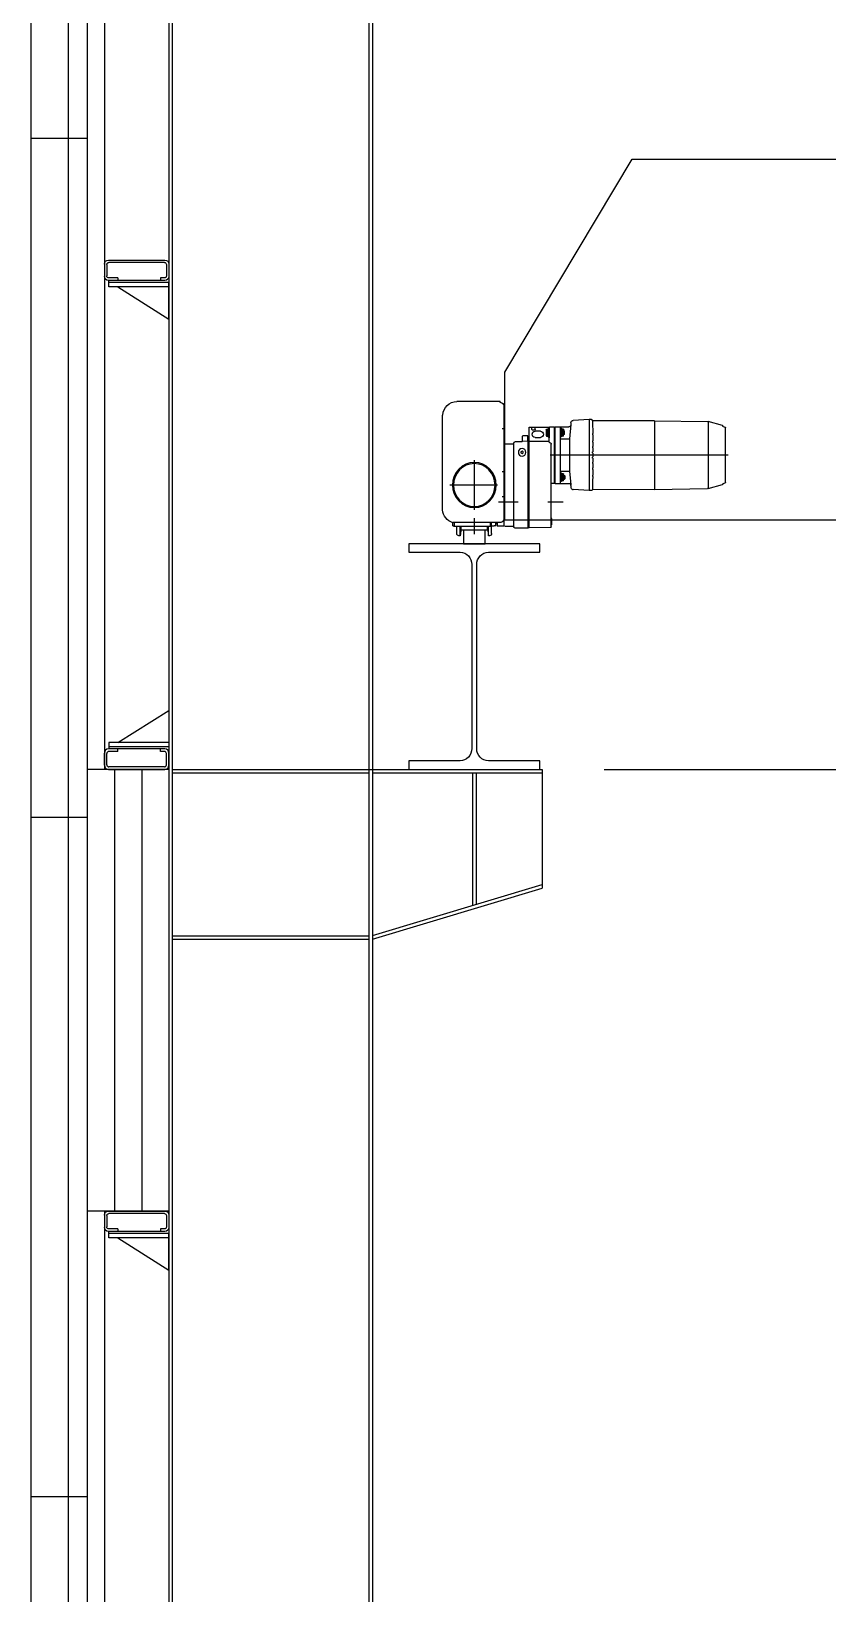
# Model space of a CAD drawing. Extents: x -266287 to 275962, y -324567 to 363765.
# Drawn here: x -140018 to -137672, y -220655 to -216053 of the extents above; entities that cross this region are included whole.
import ezdxf

# ---------------------------------------------------------------- set-up
doc = ezdxf.new("R2010")
doc.units = 0
doc.header["$LTSCALE"] = 1000
doc.layers.get('0').update_dxf_attribs({"linetype": 'CONTINUOUS'})
for name, color, linetype in [('_TCH_MASK', 7, 'CONTINUOUS'), ('AXIS', 3, 'CONTINUOUS'), ('LAYER35', 1, 'CONTINUOUS')]:
    doc.layers.add(name, color=color, linetype=linetype)

# ---------------------------------------------------------------- blocks, each defined once
blk = doc.blocks.new('fsfsfsf')
at = {"color": 240}
for p, q in [((950679, 69732.4), (928997.7, 69732.4)), ((951054.4, 69105), (950679, 69732.4)), ((951054.4, 68669.1), (951054.4, 69105)), ((951057.6, 69006.4), (951057.6, 68651.8)), ((951066.6, 69015.7), (951067.9, 69016)), ((951067.9, 69018.6), (951195.8, 69018.6)), ((951067.9, 69016), (951067.9, 69018.6)), ((950404, 68780.7), (950404, 68941.6)), ((950411.1, 68944.8), (950405.2, 68943.2)), ((950411.1, 68944.5), (950411.3, 68945.6)), ((950411.1, 68944.4), (950411.1, 68944.5)), ((950411.1, 68944.4), (950411.1, 68944.4)), ((950411.3, 68944.4), (950411.1, 68944.4)), ((950411.3, 68945.6), (950411.6, 68946.6)), ((950411.4, 68944.4), (950411.3, 68944.4)), ((950411.5, 68944.5), (950411.4, 68944.4)), ((950411.6, 68946.6), (950412.3, 68947.4)), ((950412.1, 68946.5), (950412.8, 68947.2)), ((950412.3, 68947.4), (950413.1, 68947.8)), ((950413.1, 68947.8), (950455.4, 68959.5)), ((950455.4, 68959.5), (950455.7, 68959.5)), ((950455.4, 68959.5), (950455.4, 68763.7)), ((950613.5, 68962.2), (950457, 68960.2)), ((950613.5, 68962.2), (950613.5, 68760.1)), ((950613.5, 68962.2), (950796.5, 68962.1)), ((950796.4, 68955.8), (950795.6, 68926.8)), ((950796.5, 68962.1), (950796.3, 68950.7)), ((950796.6, 68959.7), (950796.4, 68955.8)), ((950796.5, 68962.1), (950796.6, 68963)), ((950799.1, 68965.5), (950805.7, 68965.5)), ((950805.7, 68965.4), (950853, 68962.8)), ((950805.7, 68965.4), (950805.7, 68756.9)), ((950854.7, 68962.5), (950853, 68962.8)), ((950856.4, 68961.8), (950854.7, 68962.5)), ((950857.8, 68960.6), (950856.4, 68961.8)), ((950858.8, 68959.1), (950857.8, 68960.6)), ((950859.5, 68957.4), (950858.8, 68959.1)), ((950859.7, 68955.5), (950859.5, 68957.4)), ((950859.7, 68955.5), (950859.7, 68950.9)), ((950859.7, 68950.9), (950859.9, 68949.1)), ((950859.7, 68950.9), (950864.2, 68909)), ((950859.9, 68949.1), (950860.6, 68947.5)), ((950860.6, 68947.5), (950861.6, 68946.2)), ((950861.6, 68946.2), (950862.9, 68945.1)), ((950862.9, 68945.1), (950864.5, 68944.4)), ((950864.5, 68944.4), (950866.1, 68944.2)), ((950906, 68944.2), (950866.1, 68944.2)), ((950881.9, 68936.9), (950881.5, 68935.6)), ((950881.5, 68918.3), (950881.5, 68935.6)), ((950881.6, 68935.7), (950881.8, 68936.3)), ((950881.6, 68935), (950881.6, 68935.7)), ((950881.6, 68934.4), (950881.6, 68935)), ((950881.6, 68933.8), (950881.6, 68934.4)), ((950881.8, 68936.3), (950881.9, 68936.9)), ((950881.9, 68936.9), (950886.2, 68936.9)), ((950885.5, 68935.2), (950885.4, 68934.7)), ((950885.4, 68934.7), (950885.4, 68934.1)), ((950885.6, 68935.8), (950885.5, 68935.2)), ((950885.9, 68936.3), (950885.6, 68935.8)), ((950886.2, 68936.9), (950885.9, 68936.3)), ((950886.2, 68936.9), (950887.3, 68939)), ((950887.3, 68939), (950890.5, 68939)), ((950887.3, 68914.8), (950887.3, 68939)), ((950890.5, 68777.4), (950890.5, 68944.2)), ((950890.5, 68941.6), (950890.5, 68941.6)), ((950906, 68777.4), (950906, 68944.2)), ((950908.5, 68943.5), (950906, 68943.5)), ((950921.4, 68944.2), (950908.5, 68944.2)), ((950908.5, 68778.1), (950908.5, 68944.2)), ((950923.2, 68943.3), (950923, 68943.5)), ((950923, 68943.5), (950923, 68943.5)), ((950981, 68943.5), (950923, 68943.5)), ((950923.4, 68943.1), (950923.2, 68943.3)), ((950923.6, 68941), (950923.3, 68941.3)), ((950923.3, 68912.2), (950923.3, 68941.3)), ((950926.5, 68939), (950923.3, 68939)), ((950923.7, 68942.7), (950923.4, 68943.1)), ((950923.8, 68940.5), (950923.6, 68941)), ((950923.9, 68942.1), (950923.7, 68942.7)), ((950923.9, 68940.1), (950923.8, 68940.5)), ((950924, 68941.5), (950923.9, 68942.1)), ((950924, 68939.6), (950923.9, 68940.1)), ((950924, 68941.4), (950924, 68941.5)), ((950924, 68941.4), (950924, 68941.4)), ((950924, 68941.4), (950924, 68939)), ((950927.7, 68936.9), (950926.5, 68939)), ((950926.5, 68914.8), (950926.5, 68939)), ((950927.7, 68936.9), (950928, 68936.3)), ((950932, 68936.9), (950927.7, 68936.9)), ((950928, 68936.3), (950928.3, 68935.6)), ((950928.3, 68935.6), (950928.4, 68935)), ((950928.4, 68935), (950928.5, 68934.4)), ((950928.5, 68934.4), (950928.4, 68933.8)), ((950932.3, 68935.6), (950932, 68936.9)), ((950932, 68936.9), (950932.1, 68936.2)), ((950932.1, 68936.2), (950932.3, 68935.5)), ((950932.3, 68935.6), (950932.3, 68918.3)), ((950932.3, 68935.5), (950932.3, 68934.8)), ((950965.1, 68936.9), (950965.1, 68942.2)), ((950974.1, 68935.6), (950966.4, 68935.6)), ((950975.4, 68942.2), (950975.4, 68936.9)), ((950983.1, 68646.6), (950983.1, 68941.4)), ((951062.5, 68938.9), (951054.8, 68938.9)), ((951237.6, 68699.7), (951237.6, 68978.8)), ((950795.5, 68920.4), (950795.4, 68915.7)), ((950795.4, 68915.7), (950795.4, 68903.3)), ((950795.4, 68903.3), (950795.9, 68902.8)), ((950795.6, 68899), (950795.4, 68898.9)), ((950795.4, 68898.9), (950795.4, 68886.1)), ((950795.7, 68920.8), (950795.5, 68920.4)), ((950795.6, 68926.8), (950795.6, 68924.6)), ((950795.6, 68924.6), (950795.9, 68924.5)), ((950796.5, 68899.7), (950795.6, 68899)), ((950795.9, 68921), (950795.7, 68920.8)), ((950795.9, 68924.5), (950796.5, 68924.3)), ((950796.5, 68921.6), (950795.9, 68921)), ((950795.9, 68902.8), (950796.5, 68902.3)), ((950796.5, 68924.3), (950796.6, 68923.8)), ((950796.6, 68922.4), (950796.5, 68921.6)), ((950796.5, 68921.6), (950796.5, 68921.6)), ((950796.5, 68902.3), (950796.5, 68901.9)), ((950796.5, 68901.9), (950796.5, 68900.5)), ((950796.5, 68900.5), (950796.5, 68899.7)), ((950796.5, 68899.7), (950796.5, 68899.7)), ((950796.6, 68923.8), (950796.6, 68922.8)), ((950796.6, 68922.8), (950796.6, 68922.6)), ((950796.6, 68922.6), (950796.6, 68922.4)), ((950890.5, 68908.7), (950864.2, 68909)), ((950864.2, 68909), (950864.2, 68813.3)), ((950879, 68931.2), (950880, 68932.2)), ((950879, 68922.6), (950879, 68931.2)), ((950879, 68922.6), (950880, 68921.6)), ((950880, 68932.2), (950881.5, 68932.2)), ((950880, 68921.6), (950880, 68932.2)), ((950880, 68921.6), (950881.5, 68921.6)), ((950881.9, 68917), (950881.5, 68918.3)), ((950881.6, 68933.2), (950881.6, 68933.8)), ((950881.8, 68932.6), (950881.6, 68933.2)), ((950881.6, 68929.4), (950881.8, 68930.7)), ((950881.6, 68928.2), (950881.6, 68929.4)), ((950881.6, 68926.9), (950881.6, 68928.2)), ((950881.6, 68925.7), (950881.6, 68926.9)), ((950881.6, 68924.5), (950881.6, 68925.7)), ((950881.8, 68923.2), (950881.6, 68924.5)), ((950881.6, 68920.7), (950881.8, 68921.3)), ((950881.6, 68920.1), (950881.6, 68920.7)), ((950881.6, 68919.5), (950881.6, 68920.1)), ((950881.6, 68918.8), (950881.6, 68919.5)), ((950881.6, 68918.2), (950881.6, 68918.8)), ((950881.8, 68917.6), (950881.6, 68918.2)), ((950881.9, 68931.9), (950881.8, 68932.6)), ((950881.8, 68930.7), (950881.9, 68931.9)), ((950881.9, 68921.9), (950881.8, 68923.2)), ((950881.8, 68921.3), (950881.9, 68921.9)), ((950881.9, 68917), (950881.8, 68917.6)), ((950881.9, 68931.9), (950886.2, 68931.9)), ((950881.9, 68921.9), (950886.2, 68921.9)), ((950881.9, 68917), (950886.2, 68917)), ((950885.4, 68934.1), (950885.5, 68933.6)), ((950885.5, 68928.9), (950885.4, 68927.9)), ((950885.4, 68927.9), (950885.4, 68926.9)), ((950885.4, 68926.9), (950885.4, 68925.9)), ((950885.4, 68925.9), (950885.5, 68925)), ((950885.5, 68920.3), (950885.4, 68919.7)), ((950885.4, 68919.7), (950885.4, 68919.2)), ((950885.4, 68919.2), (950885.5, 68918.6)), ((950885.5, 68933.6), (950885.6, 68933.1)), ((950885.7, 68929.9), (950885.5, 68928.9)), ((950885.5, 68925), (950885.7, 68924)), ((950885.6, 68920.8), (950885.5, 68920.3)), ((950885.5, 68918.6), (950885.6, 68918.1)), ((950885.6, 68933.1), (950885.9, 68932.5)), ((950885.9, 68921.4), (950885.6, 68920.8)), ((950885.6, 68918.1), (950885.9, 68917.5)), ((950885.9, 68930.9), (950885.7, 68929.9)), ((950885.7, 68924), (950885.9, 68923)), ((950885.9, 68932.5), (950886.2, 68931.9)), ((950886.2, 68931.9), (950885.9, 68930.9)), ((950885.9, 68923), (950886.2, 68921.9)), ((950886.2, 68921.9), (950885.9, 68921.4)), ((950885.9, 68917.5), (950886.2, 68917)), ((950886.2, 68917), (950887.3, 68914.8)), ((950887.3, 68914.8), (950890.5, 68914.8)), ((950917.5, 68649.8), (950917.5, 68893)), ((950926.5, 68914.8), (950923.3, 68914.8)), ((950923.3, 68912.2), (950923.6, 68912.2)), ((950923.6, 68912.2), (950923.8, 68912.2)), ((950923.8, 68912.2), (950923.9, 68912.3)), ((950923.9, 68912.3), (950924, 68912.3)), ((950924, 68900.3), (950924, 68914.8)), ((950924, 68901.5), (950981.7, 68901.5)), ((950927.7, 68917), (950926.5, 68914.8)), ((950928, 68932.6), (950927.7, 68931.9)), ((950927.7, 68931.9), (950928, 68930.9)), ((950932, 68931.9), (950927.7, 68931.9)), ((950928, 68923), (950927.7, 68921.9)), ((950927.7, 68921.9), (950928, 68921.3)), ((950932, 68921.9), (950927.7, 68921.9)), ((950928, 68917.6), (950927.7, 68917)), ((950932, 68917), (950927.7, 68917)), ((950928.3, 68933.2), (950928, 68932.6)), ((950928, 68930.9), (950928.2, 68929.9)), ((950928.2, 68924), (950928, 68923)), ((950928, 68921.3), (950928.3, 68920.7)), ((950928.3, 68918.2), (950928, 68917.6)), ((950928.2, 68929.9), (950928.3, 68928.9)), ((950928.3, 68925), (950928.2, 68924)), ((950928.4, 68933.8), (950928.3, 68933.2)), ((950928.3, 68928.9), (950928.4, 68927.9)), ((950928.4, 68925.9), (950928.3, 68925)), ((950928.3, 68920.7), (950928.4, 68920.1)), ((950928.4, 68918.8), (950928.3, 68918.2)), ((950928.4, 68927.9), (950928.5, 68926.9)), ((950928.5, 68926.9), (950928.4, 68925.9)), ((950928.4, 68920.1), (950928.5, 68919.5)), ((950928.5, 68919.5), (950928.4, 68918.8)), ((950932.1, 68932.6), (950932, 68931.9)), ((950932, 68931.9), (950932.1, 68930.5)), ((950932.1, 68923.4), (950932, 68921.9)), ((950932, 68921.9), (950932.1, 68921.2)), ((950932.3, 68918.3), (950932, 68917)), ((950932.1, 68917.7), (950932, 68917)), ((950932.3, 68933.4), (950932.1, 68932.6)), ((950932.1, 68930.5), (950932.3, 68929.1)), ((950932.3, 68924.8), (950932.1, 68923.4)), ((950932.1, 68921.2), (950932.3, 68920.5)), ((950932.3, 68918.4), (950932.1, 68917.7)), ((950932.3, 68934.1), (950932.3, 68933.4)), ((950932.3, 68929.1), (950932.3, 68927.6)), ((950932.3, 68926.2), (950932.3, 68924.8)), ((950932.3, 68920.5), (950932.3, 68919.8)), ((950932.3, 68919.1), (950932.3, 68918.4)), ((950949.7, 68931.6), (950965.1, 68931.6)), ((950965.1, 68913), (950949.7, 68913)), ((950981.7, 68901.5), (950982.3, 68901.5)), ((950982.3, 68901.5), (950982.8, 68901.6)), ((950982.8, 68901.6), (950983, 68901.6)), ((950983, 68901.6), (950983.1, 68901.6)), ((950983.1, 68901), (950985.7, 68901)), ((950987, 68901.6), (950985.7, 68901.7)), ((950985.7, 68646.5), (950985.7, 68901.7)), ((950987, 68901.6), (950987, 68917.6)), ((950987, 68917.6), (951001.1, 68917.4)), ((950987, 68901.6), (951003.6, 68901.3)), ((951002.4, 68902.6), (951002.4, 68916)), ((951023, 68901), (951003.6, 68901.3)), ((951028, 68892.7), (951054.4, 68892.7)), ((951028.1, 68649.4), (951028.1, 68895.7)), ((950396.7, 68861.1), (950920.9, 68861.1)), ((950795.4, 68886.1), (950796.4, 68885.4)), ((950796.4, 68882.7), (950795.4, 68882.1)), ((950795.4, 68882.1), (950795.4, 68870.7)), ((950795.4, 68870.7), (950796.4, 68870.1)), ((950796.4, 68867.5), (950795.4, 68866.9)), ((950795.4, 68866.9), (950795.4, 68855.4)), ((950795.4, 68855.4), (950796.4, 68854.8)), ((950796.4, 68852.2), (950795.4, 68851.6)), ((950795.4, 68851.6), (950795.4, 68840.2)), ((950796.4, 68885.4), (950796.5, 68885)), ((950796.5, 68882.9), (950796.4, 68882.7)), ((950796.5, 68869.9), (950796.4, 68870.1)), ((950796.4, 68867.5), (950796.5, 68867.8)), ((950796.4, 68854.7), (950796.4, 68854.8)), ((950796.5, 68853.8), (950796.4, 68854.7)), ((950796.4, 68852.2), (950796.5, 68852.6)), ((950796.5, 68885), (950796.5, 68883.8)), ((950796.5, 68883.8), (950796.5, 68882.9)), ((950796.5, 68869), (950796.5, 68869.9)), ((950796.5, 68867.8), (950796.5, 68869)), ((950796.5, 68852.6), (950796.5, 68853.8)), ((951000.5, 68871), (951003.7, 68872.9)), ((951000.5, 68867.3), (951000.5, 68871)), ((951003.7, 68865.3), (951000.5, 68867.3)), ((951003.7, 68872.9), (951006.9, 68871)), ((951006.9, 68867.3), (951003.7, 68865.3)), ((951006.9, 68871), (951006.9, 68867.3)), ((951144.4, 68846.2), (951144.4, 68699.5)), ((950795.4, 68840.2), (950796.4, 68839.5)), ((950796.4, 68836.9), (950795.4, 68836.2)), ((950795.4, 68836.2), (950795.4, 68823.4)), ((950795.4, 68823.4), (950796.1, 68822.8)), ((950795.8, 68819.4), (950795.4, 68819)), ((950795.4, 68819), (950795.4, 68806.6)), ((950795.4, 68806.6), (950795.5, 68801.8)), ((950795.5, 68801.8), (950795.7, 68801.5)), ((950795.9, 68797.8), (950795.6, 68797.7)), ((950795.6, 68797.7), (950795.8, 68784.8)), ((950795.7, 68801.5), (950796.2, 68801)), ((950796.5, 68819.9), (950795.8, 68819.4)), ((950796.5, 68798), (950795.9, 68797.8)), ((950796.1, 68822.8), (950796.5, 68822.6)), ((950796.2, 68801), (950796.5, 68800.7)), ((950796.4, 68839.5), (950796.5, 68839.1)), ((950796.5, 68837), (950796.4, 68836.9)), ((950796.5, 68839.1), (950796.5, 68837.9)), ((950796.5, 68837.9), (950796.5, 68837)), ((950796.5, 68822.6), (950796.5, 68822.2)), ((950796.5, 68822.2), (950796.5, 68821)), ((950796.5, 68821), (950796.5, 68820)), ((950796.5, 68820), (950796.5, 68819.9)), ((950796.5, 68800.7), (950796.6, 68800.1)), ((950796.6, 68799.2), (950796.5, 68798.1)), ((950796.5, 68798.1), (950796.5, 68798)), ((950796.6, 68800.1), (950796.6, 68799.7)), ((950796.6, 68799.7), (950796.6, 68799.5)), ((950796.6, 68799.5), (950796.6, 68799.2)), ((950864.2, 68813.3), (950859.9, 68772.9)), ((950890.5, 68813.5), (950864.2, 68813.3)), ((950879, 68800.7), (950877.7, 68799.9)), ((950877.7, 68799.9), (950877.7, 68790.8)), ((950881.5, 68800.7), (950879, 68800.7)), ((950879, 68800.7), (950879, 68790)), ((950881.9, 68805.3), (950881.5, 68804)), ((950881.5, 68786.7), (950881.5, 68804)), ((950881.6, 68804.1), (950881.8, 68804.7)), ((950881.6, 68803.5), (950881.6, 68804.1)), ((950881.6, 68802.8), (950881.6, 68803.5)), ((950881.6, 68802.2), (950881.6, 68802.8)), ((950881.6, 68801.6), (950881.6, 68802.2)), ((950881.8, 68801), (950881.6, 68801.6)), ((950881.6, 68797.8), (950881.8, 68799.1)), ((950881.6, 68796.6), (950881.6, 68797.8)), ((950881.6, 68795.4), (950881.6, 68796.6)), ((950881.8, 68804.7), (950881.9, 68805.3)), ((950881.9, 68800.3), (950881.8, 68801)), ((950881.8, 68799.1), (950881.9, 68800.3)), ((950881.9, 68805.3), (950886.2, 68805.3)), ((950881.9, 68800.3), (950886.2, 68800.3)), ((950885.5, 68803.6), (950885.4, 68803.1)), ((950885.4, 68803.1), (950885.4, 68802.6)), ((950885.4, 68802.6), (950885.5, 68802)), ((950885.5, 68797.3), (950885.4, 68796.3)), ((950885.4, 68796.3), (950885.4, 68795.4)), ((950885.6, 68804.2), (950885.5, 68803.6)), ((950885.5, 68802), (950885.6, 68801.5)), ((950885.7, 68798.3), (950885.5, 68797.3)), ((950885.9, 68804.7), (950885.6, 68804.2)), ((950885.6, 68801.5), (950885.9, 68800.9)), ((950885.9, 68799.3), (950885.7, 68798.3)), ((950886.2, 68805.3), (950885.9, 68804.7)), ((950885.9, 68800.9), (950886.2, 68800.3)), ((950886.2, 68800.3), (950885.9, 68799.3)), ((950886.2, 68805.3), (950887.3, 68807.4)), ((950887.3, 68807.4), (950890.5, 68807.4)), ((950887.3, 68783.3), (950887.3, 68807.4)), ((951062.5, 68812.6), (951054.8, 68812.6)), ((950411.1, 68777.5), (950405.2, 68779.1)), ((950411.6, 68775.6), (950411.1, 68777.5)), ((950412.3, 68774.9), (950411.6, 68775.6)), ((950413.1, 68774.5), (950412.3, 68774.9)), ((950455.4, 68762.8), (950413.1, 68774.5)), ((950455.4, 68762.8), (950455.4, 68763.7)), ((950455.7, 68762.8), (950455.4, 68762.8)), ((950613.5, 68760.1), (950457, 68762.1)), ((950796.5, 68760.2), (950613.5, 68760.1)), ((950795.8, 68784.8), (950796.6, 68759.3)), ((950796.3, 68769.3), (950796.4, 68766.5)), ((950796.4, 68766.5), (950796.6, 68762.7)), ((950799.1, 68756.8), (950805.7, 68756.8)), ((950805.7, 68756.9), (950853, 68759.4)), ((950854.7, 68759.8), (950853, 68759.4)), ((950856.4, 68760.5), (950854.7, 68759.8)), ((950857.8, 68761.7), (950856.4, 68760.5)), ((950858.8, 68763.2), (950857.8, 68761.7)), ((950859.5, 68764.9), (950858.8, 68763.2)), ((950859.7, 68766.7), (950859.5, 68764.9)), ((950859.7, 68771.4), (950859.9, 68772.9)), ((950859.7, 68771.4), (950859.7, 68766.7)), ((950859.9, 68772.9), (950860.3, 68774.3)), ((950860.3, 68774.3), (950861.1, 68775.6)), ((950861.1, 68775.6), (950862.1, 68776.6)), ((950862.1, 68776.6), (950863.3, 68777.4)), ((950906, 68777.4), (950863.3, 68777.4)), ((950879, 68790), (950877.7, 68790.8)), ((950881.5, 68790), (950879, 68790)), ((950881.9, 68785.4), (950881.5, 68786.7)), ((950881.6, 68794.1), (950881.6, 68795.4)), ((950881.6, 68792.9), (950881.6, 68794.1)), ((950881.8, 68791.6), (950881.6, 68792.9)), ((950881.6, 68789.1), (950881.8, 68789.7)), ((950881.6, 68788.5), (950881.6, 68789.1)), ((950881.6, 68787.9), (950881.6, 68788.5)), ((950881.6, 68787.2), (950881.6, 68787.9)), ((950881.6, 68786.6), (950881.6, 68787.2)), ((950881.8, 68786), (950881.6, 68786.6)), ((950881.9, 68790.4), (950881.8, 68791.6)), ((950881.8, 68789.7), (950881.9, 68790.4)), ((950881.9, 68785.4), (950881.8, 68786)), ((950881.9, 68790.4), (950886.2, 68790.4)), ((950881.9, 68785.4), (950886.2, 68785.4)), ((950885.4, 68795.4), (950885.4, 68794.4)), ((950885.4, 68794.4), (950885.5, 68793.4)), ((950885.5, 68788.7), (950885.4, 68788.1)), ((950885.4, 68788.1), (950885.4, 68787.6)), ((950885.4, 68787.6), (950885.5, 68787.1)), ((950885.5, 68793.4), (950885.7, 68792.4)), ((950885.6, 68789.2), (950885.5, 68788.7)), ((950885.5, 68787.1), (950885.6, 68786.5)), ((950885.9, 68789.8), (950885.6, 68789.2)), ((950885.6, 68786.5), (950885.9, 68786)), ((950885.7, 68792.4), (950885.9, 68791.4)), ((950885.9, 68791.4), (950886.2, 68790.4)), ((950886.2, 68790.4), (950885.9, 68789.8)), ((950885.9, 68786), (950886.2, 68785.4)), ((950886.2, 68785.4), (950887.3, 68783.3)), ((950887.3, 68783.3), (950890.5, 68783.3)), ((950908.5, 68778.7), (950906, 68778.7)), ((950915.5, 68778.1), (950908.5, 68778.1)), ((951075.6, 68772.8), (951216.1, 68772.8)), ((950927.9, 68722.9), (950883, 68722.9)), ((951073.1, 68722.9), (951014.9, 68722.9)), ((951062.5, 68739.5), (951054.8, 68739.5)), ((928734.2, 68669.1), (951054.4, 68669.1)), ((950916.3, 68674.4), (950917.5, 68674.4)), ((950916.3, 68655.8), (950916.3, 68674.4)), ((951066.6, 68662.4), (951207.4, 68662.4)), ((951076.9, 68662.4), (951076.9, 68651.8)), ((951081.4, 68659.8), (951076.9, 68659.8)), ((951081.4, 68653.1), (951081.4, 68662.4)), ((951094.6, 68662.4), (951094.6, 68652.4)), ((951097.1, 68651.8), (951097.1, 68662.4)), ((951144.4, 68675), (951144.4, 68628.3)), ((951202.9, 68652.5), (951202.9, 68662.7)), ((951207.4, 68652.5), (951207.4, 68663.2)), ((950916.3, 68655.8), (950917.5, 68655.8)), ((950919.6, 68647.7), (950983.1, 68646.6)), ((950983.1, 68647.2), (950985.7, 68647.2)), ((951026.1, 68647.2), (950985.7, 68646.5)), ((951054.4, 68651.8), (951028.1, 68651.8)), ((951057.6, 68651.8), (951076.9, 68651.8)), ((951082, 68652.5), (951086.3, 68652.5)), ((951094.6, 68652.4), (951085.9, 68652.5)), ((951093.3, 68630), (951093.3, 68652.4)), ((951094.6, 68655), (951097.1, 68655)), ((951202.9, 68651.8), (951097.1, 68651.8)), ((951099.7, 68623.4), (951102.6, 68623.1)), ((951102.6, 68623.1), (951102.6, 68651.8)), ((951104.2, 68638.4), (951102.6, 68623.1)), ((951105.7, 68639.8), (951105.7, 68651.8)), ((951105.7, 68639.8), (951182.9, 68639.8)), ((951112.2, 68600), (951112.2, 68639.8)), ((951176.5, 68639.8), (951176.5, 68600)), ((951182.9, 68639.8), (951182.9, 68651.8)), ((951184.4, 68638.4), (951186, 68623.1)), ((951186, 68623.1), (951186, 68651.8)), ((951186, 68623.1), (951189.8, 68623.4)), ((951196.1, 68630), (951196.1, 68651.8)), ((951207.4, 68652.5), (951202.9, 68652.5)), ((951204.3, 68652), (951202.9, 68651.8)), ((951205.1, 68652.5), (951204.3, 68652)), ((950951.5, 68574.7), (950951.5, 68600)), ((950951.5, 68600), (951337.2, 68600)), ((951102.6, 68574.7), (950951.5, 68574.7)), ((951176.5, 68600), (951112.2, 68600)), ((951337.2, 68574.7), (951186.2, 68574.7)), ((951337.2, 68600), (951337.2, 68574.7)), ((951137.3, 67996.6), (951137.3, 68538.8)), ((951151.4, 68538.8), (951151.4, 67996.6)), ((950951.5, 67935.4), (950951.5, 67960.7)), ((950951.5, 67960.7), (951102.6, 67960.7)), ((951337.2, 67935.4), (950951.5, 67935.4)), ((951186.2, 67960.7), (951337.2, 67960.7)), ((951337.2, 67960.7), (951337.2, 67935.4))]:
    blk.add_line(p, q, dxfattribs=at)
for centre, major_axis, start_param, end_param in [((951066.6, 69006.4), (0, 9.3), 0, 1.570796), ((951196.2, 68975.8), (0, 42.8), -1.50182, 0.010981), ((950405.6, 68941.6), (0, 1.66), 0.261799, 1.570796), ((950457, 68958.5), (0, 1.66), 0.012195, 0.964567), ((950799.1, 68962.8), (0, 2.66), 0, 1.506369), ((950921.4, 68941.6), (0, 2.66), -0.722592, 0), ((950963.8, 68942.2), (0, 1.33), 4.712389, 6.283185), ((950966.4, 68936.9), (0, 1.33), 1.570796, 3.141593), ((950974.1, 68936.9), (0, 1.33), 3.141593, 4.712389), ((950976.7, 68942.2), (0, 1.33), 0, 1.570796), ((950981, 68941.4), (0, 2.13), -1.570796, 0), ((950920.6, 68893.5), (0, 3.18), -0.010238, 1.725761), ((950920.6, 68900.1), (0, 3.44), 3.130946, 4.773566), ((950949.7, 68922.3), (0, -9.3), 3.141593, 6.283185), ((950965.1, 68922.3), (0, 9.3), 3.141593, 6.283185), ((951001.1, 68916), (0, 1.33), 4.712389, 6.265732), ((951003.7, 68902.7), (0, 1.33), 1.570849, 3.124139), ((951023, 68895.7), (0, 5.32), -1.570796, -0.017453), ((951003.7, 68869.1), (0, 11.3), 4.712389, 10.995574), ((951144.4, 68772.8, 99.9), (0, 66.5), 4.712389, 10.995574), ((951144.4, 68772.8, 99.9), (0, 63.1), 4.712389, 10.995574), ((950405.6, 68780.7), (0, 1.66), 1.570796, 2.879793), ((950457, 68763.8), (0, 1.66), 2.177026, 3.129398), ((950799.1, 68759.5), (0, 2.66), 1.635223, 3.141593), ((950915.5, 68775.9), (0, 2.13), -1.570796, 0), ((951066.6, 68671.7), (0, 9.3), 1.570796, 3.141593), ((951196.1, 68703.1), (0, 43.1), 3.418058, 4.633255), ((950919.6, 68649.8), (0, 2.13), 1.570796, 3.124139), ((951026, 68649.4), (0, 2.13), 3.159046, 4.712389), ((951082, 68653.1), (0, 0.665), 1.570796, 3.141593), ((951099.7, 68630), (0, 6.65), 1.570796, 3.141593), ((951105.7, 68638.3), (0, 1.59), 0, 1.466077), ((951182.9, 68638.3), (0, 1.59), -1.466077, 0), ((951189.7, 68630), (0, 6.65), 3.141593, 4.712389), ((951202.2, 68652.5), (0, 0.665), 3.141593, 4.712389), ((951102.6, 68538.8), (0, 35.9), -1.570796, 0), ((951186.2, 68538.8), (0, 35.9), 0, 1.570796), ((951102.6, 67996.6), (0, 35.9), 3.141593, 4.712389), ((951186.2, 67996.6), (0, 35.9), 1.570796, 3.141593)]:
    blk.add_ellipse(centre, major_axis=major_axis, ratio=0.967196, start_param=start_param, end_param=end_param, dxfattribs=at)
blk.add_point((951144.4, 68772.8), dxfattribs=at)
blk = doc.blocks.new('s erfcv')
blk.add_line((2972409.7, 3964561), (2972409.7, 3964453.4))
blk.add_line((2972409.7, 3964561), (2972409.7, 3964453.4))
at = {"color": 3, "linetype": 'ByBlock', "lineweight": -2}
blk.add_line((2972233, 3964466.1), (2972233, 3964453.4), dxfattribs=at)
at = {"color": 1, "linetype": 'ByBlock', "lineweight": -2}
for p, q in [((2972219.7, 3964399.2), (2972219.7, 3964435.2)), ((2972226.9, 3964400.4), (2972226.9, 3964434)), ((2972259.7, 3964447.2), (2972231.7, 3964447.2)), ((2972259.7, 3964440), (2972232.9, 3964440)), ((2972233, 3964453.4), (2972233, 3964447.2)), ((2972397.7, 3964447.2), (2972259.7, 3964447.2)), ((2972259.7, 3964440), (2972259.7, 3964447.2)), ((2972385.5, 3964440), (2972385.5, 3964447.2)), ((2972396.5, 3964440), (2972385.5, 3964440)), ((2972402.5, 3964400.4), (2972402.5, 3964434)), ((2972409.7, 3964399.2), (2972409.7, 3964435.2)), ((2972231.7, 3964387.2), (2972397.7, 3964387.2)), ((2972396.5, 3964394.4), (2972232.9, 3964394.4))]:
    blk.add_line(p, q, dxfattribs=at)
for centre, radius, start, end in [((2972231.7, 3964435.2), 12, 90, 180), ((2972232.9, 3964434), 5.99, 90, 180), ((2972396.5, 3964434), 5.99, 360, 90), ((2972397.7, 3964435.2), 12, 360, 90), ((2972231.7, 3964399.2), 12, 180, 270), ((2972232.9, 3964400.4), 5.99, 180, 270), ((2972396.5, 3964400.4), 5.99, 270, 360), ((2972397.7, 3964399.2), 12, 270, 360)]:
    blk.add_arc(centre, radius, start, end, dxfattribs=at)
at = {"layer": 'LAYER35', "color": 3, "linetype": 'ByBlock', "lineweight": -2, "ltscale": 0.05}
for p, q in [((2972259.5, 3964466.1), (2972409.7, 3964561)), ((2972409.7, 3964466.1), (2972233, 3964466.1)), ((2972409.7, 3964453.4), (2972233, 3964453.4))]:
    blk.add_line(p, q, dxfattribs=at)

msp = doc.modelspace()

# ---------------------------------------------------------------- linework, layer by layer
for p, q in [((-139022.91944, -227200.75636), (-139022.91944, -215101.56634)), ((-139612.91943, -215227.2736), (-139612.91943, -227200.75636)), ((-139602.91943, -215234.76635), (-139602.91943, -227200.75636)), ((-139852.91943, -219227.75636), (-139852.91943, -215368.40921)), ((-139802.91944, -215368.40921), (-139802.91944, -218227.27358)), ((-139012.91944, -215937.56636), (-139012.91944, -227200.75636)), ((-139612.91943, -218227.27358), (-139852.91943, -218227.27358)), ((-139602.91943, -218227.27358), (-138512.91942, -218227.27358)), ((-139602.91943, -218237.27358), (-139022.91943, -218237.27358)), ((-139012.91943, -218237.27358), (-138512.91942, -218237.27358)), ((-138717.91942, -218237.27358), (-138717.91942, -218628.23265)), ((-138707.91942, -218237.27358), (-138707.91942, -218625.23265)), ((-138512.91942, -218227.27358), (-138512.91942, -218577.27358)), ((-138330.7953, -218227.27358), (-137129.60378, -218227.27358)), ((-139012.91943, -218716.73264), (-138512.91942, -218566.73266)), ((-139012.91943, -218727.27357), (-138512.91942, -218577.27358)), ((-139602.91943, -218717.27357), (-139022.91943, -218717.27357)), ((-139602.91943, -218727.27357), (-139022.91943, -218727.27357)), ((-139852.91941, -228208.42326), (-139852.91943, -219227.75636)), ((-139612.91943, -219528.17202), (-139852.91943, -219528.17202)), ((-139802.91944, -219528.17202), (-139802.91944, -224027.75652))]:
    msp.add_line(p, q)
at = {"color": 7, "linetype": 'Continuous', "ltscale": 0.2}
for p, q in [((-139772.91948, -218227.27358), (-139772.91948, -219528.17203)), ((-139692.91948, -218227.27358), (-139692.91948, -219528.17203))]:
    msp.add_line(p, q, dxfattribs=at)
at = {"layer": 'AXIS'}
for p, q in [((-140018.31993, -226925.73687), (-140018.36223, -215368.40921)), ((-139908.33033, -226925.73562), (-139908.42024, -215368.40921)), ((-140018.31933, -216368.38805), (-139852.91943, -216368.38805)), ((-140018.31933, -218368.38805), (-139852.91943, -218368.38805)), ((-140018.31933, -220368.38805), (-139852.91943, -220368.38805))]:
    msp.add_line(p, q, dxfattribs=at)

# ---------------------------------------------------------------- block references
at = {"xscale": -1}
msp.add_blockref('fsfsfsf', (812431.28791, -286162.70051), dxfattribs=at)
at = {"layer": '_TCH_MASK', "xscale": -1, "rotation": 180}
for p in [(-3112022.6196, 3747659.94219), (-3112022.61962, 3744859.04376)]:
    msp.add_blockref('s erfcv', p, dxfattribs=at)
at = {"layer": '_TCH_MASK'}
msp.add_blockref('s erfcv', (-3112022.61962, -4182614.48935), dxfattribs=at)

doc.saveas('drawing.dxf')
